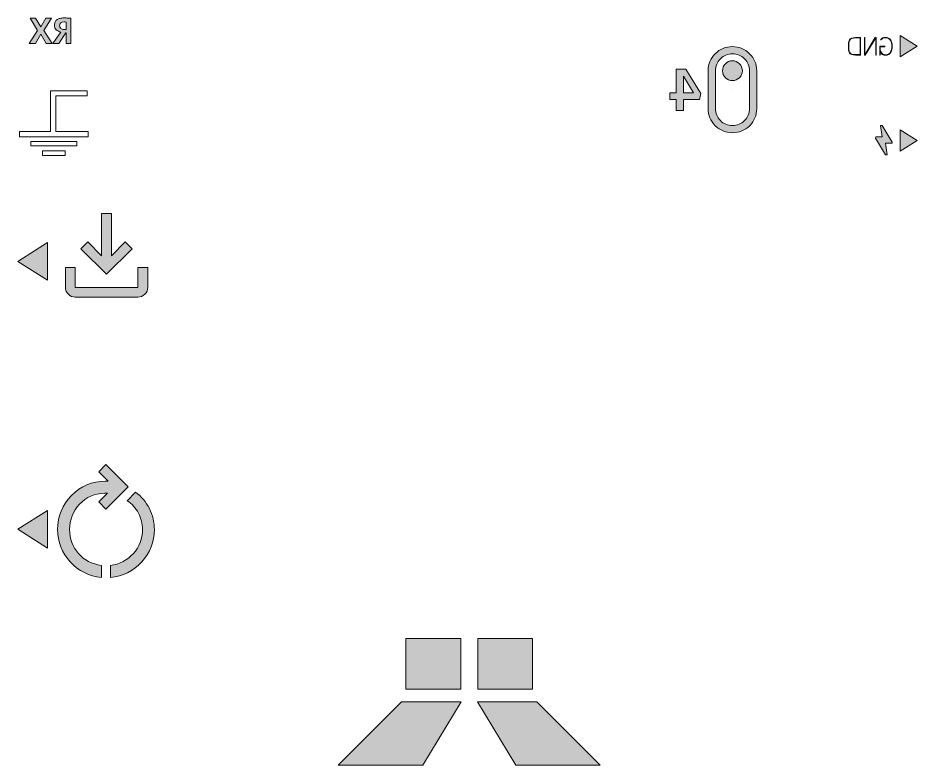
# Model space of a CAD drawing. Header units: centimetres. Extents: x 0.09 to 3.73, y -8.23 to -2.14.
# Drawn here: x 0.094 to 3.733, y -8.231 to -5.207 of the extents above; entities that cross this region are included whole.
import ezdxf

# ---------------------------------------------------------------- set-up
doc = ezdxf.new("R2010")
doc.units = ezdxf.units.CM
doc.header["$MEASUREMENT"] = 0
doc.layers.add('Camada 1', color=7, linetype='Continuous', lineweight=0)

# ---------------------------------------------------------------- blocks, each defined once
blk = doc.blocks.new('Block_0')
at = {"layer": 'Camada 1', "color": 250, "lineweight": 0, "true_color": 0x1d1d1b}
for points in [[(0.1, -5.6661), (0.1, -5.688), (0.378, -5.688), (0.378, -5.6661), (0.2478, -5.6661), (0.2478, -5.5226), (0.3741, -5.5226), (0.3741, -5.5014), (0.2263, -5.5014), (0.2263, -5.6661)], [(0.3317, -5.7249), (0.1464, -5.7249), (0.1464, -5.7069), (0.3317, -5.7069)], [(0.2854, -5.7641), (0.1927, -5.7641), (0.1927, -5.7451), (0.2854, -5.7451)]]:
    blk.add_lwpolyline(points, close=True, dxfattribs=at)
blk = doc.blocks.new('Block_4')
at = {"layer": 'Camada 1', "true_color": 0x1d1d1b, "transparency": 33554687}
h = blk.add_hatch(color=250, dxfattribs=at)
h.dxf.hatch_style = 2
edge = h.paths.add_edge_path()
edge.add_spline(control_points=[(0.1396, -5.3097), (0.1396, -5.3097), (0.1733, -5.2573), (0.1733, -5.2573), (0.1733, -5.2573), (0.1431, -5.2074), (0.1431, -5.2074), (0.1431, -5.2074), (0.1655, -5.2074), (0.1655, -5.2074), (0.1655, -5.2074), (0.1861, -5.2429), (0.1861, -5.2429), (0.1861, -5.2429), (0.2069, -5.2074), (0.2069, -5.2074), (0.2069, -5.2074), (0.2298, -5.2074), (0.2298, -5.2074), (0.2298, -5.2074), (0.1992, -5.2575), (0.1992, -5.2575), (0.1992, -5.2575), (0.2318, -5.3097), (0.2318, -5.3097), (0.2318, -5.3097), (0.2084, -5.3097), (0.2084, -5.3097), (0.2084, -5.3097), (0.1864, -5.2721), (0.1864, -5.2721), (0.1864, -5.2721), (0.1645, -5.3097), (0.1645, -5.3097), (0.1645, -5.3097), (0.1396, -5.3097), (0.1396, -5.3097)], knot_values=[0, 0, 0, 0, 1, 1, 1, 2, 2, 2, 3, 3, 3, 4, 4, 4, 5, 5, 5, 6, 6, 6, 7, 7, 7, 8, 8, 8, 9, 9, 9, 10, 10, 10, 11, 11, 11, 12, 12, 12, 12], degree=3, periodic=0)
h = blk.add_hatch(color=250, dxfattribs=at)
h.dxf.hatch_style = 2
edge = h.paths.add_edge_path()
edge.add_spline(control_points=[(0.2678, -5.2492), (0.2711, -5.252), (0.2758, -5.2534), (0.2818, -5.2534), (0.2833, -5.2534), (0.2847, -5.2533), (0.2859, -5.2533), (0.2872, -5.2532), (0.2882, -5.2532), (0.2889, -5.253), (0.2889, -5.253), (0.2889, -5.2235), (0.2889, -5.2235), (0.2879, -5.2233), (0.2867, -5.2232), (0.2853, -5.2231), (0.2839, -5.2231), (0.2826, -5.223), (0.2812, -5.223), (0.2688, -5.223), (0.2627, -5.228), (0.2627, -5.2378), (0.2627, -5.2426), (0.2644, -5.2464), (0.2678, -5.2492)], knot_values=[0, 0, 0, 0, 1, 1, 1, 2, 2, 2, 3, 3, 3, 4, 4, 4, 5, 5, 5, 6, 6, 6, 7, 7, 7, 8, 8, 8, 8], degree=3, periodic=0)
edge = h.paths.add_edge_path()
edge.add_spline(control_points=[(0.2352, -5.3097), (0.2352, -5.3097), (0.2598, -5.2753), (0.2598, -5.2753), (0.2611, -5.2736), (0.2625, -5.2718), (0.2639, -5.2699), (0.2653, -5.268), (0.2667, -5.266), (0.2681, -5.2641), (0.2643, -5.2635), (0.2608, -5.2624), (0.2575, -5.2608), (0.2543, -5.2592), (0.2515, -5.2571), (0.2493, -5.2546), (0.247, -5.2522), (0.2452, -5.2494), (0.2439, -5.2462), (0.2427, -5.243), (0.2421, -5.2395), (0.2421, -5.2356), (0.2421, -5.2304), (0.2429, -5.2259), (0.2447, -5.2223), (0.2465, -5.2187), (0.249, -5.2157), (0.2522, -5.2134), (0.2555, -5.2112), (0.2593, -5.2095), (0.2639, -5.2084), (0.2684, -5.2074), (0.2735, -5.2068), (0.2792, -5.2068), (0.2852, -5.2068), (0.2905, -5.2069), (0.2953, -5.207), (0.3001, -5.2071), (0.3045, -5.2073), (0.3086, -5.2074), (0.3086, -5.2074), (0.3086, -5.3097), (0.3086, -5.3097), (0.3086, -5.3097), (0.2889, -5.3097), (0.2889, -5.3097), (0.2889, -5.3097), (0.2889, -5.2674), (0.2889, -5.2674), (0.2889, -5.2674), (0.2881, -5.2674), (0.2881, -5.2674), (0.2881, -5.2674), (0.2596, -5.3097), (0.2596, -5.3097), (0.2596, -5.3097), (0.2352, -5.3097), (0.2352, -5.3097)], knot_values=[0, 0, 0, 0, 1, 1, 1, 2, 2, 2, 3, 3, 3, 4, 4, 4, 5, 5, 5, 6, 6, 6, 7, 7, 7, 8, 8, 8, 9, 9, 9, 10, 10, 10, 11, 11, 11, 12, 12, 12, 13, 13, 13, 14, 14, 14, 15, 15, 15, 16, 16, 16, 17, 17, 17, 18, 18, 18, 19, 19, 19, 19], degree=3, periodic=0)
at = {"layer": 'Camada 1'}
for points, knots in [([(0.1396, -5.3097), (0.1396, -5.3097), (0.1733, -5.2573), (0.1733, -5.2573), (0.1733, -5.2573), (0.1431, -5.2074), (0.1431, -5.2074), (0.1431, -5.2074), (0.1655, -5.2074), (0.1655, -5.2074), (0.1655, -5.2074), (0.1861, -5.2429), (0.1861, -5.2429), (0.1861, -5.2429), (0.2069, -5.2074), (0.2069, -5.2074), (0.2069, -5.2074), (0.2298, -5.2074), (0.2298, -5.2074), (0.2298, -5.2074), (0.1992, -5.2575), (0.1992, -5.2575), (0.1992, -5.2575), (0.2318, -5.3097), (0.2318, -5.3097), (0.2318, -5.3097), (0.2084, -5.3097), (0.2084, -5.3097), (0.2084, -5.3097), (0.1864, -5.2721), (0.1864, -5.2721), (0.1864, -5.2721), (0.1645, -5.3097), (0.1645, -5.3097), (0.1645, -5.3097), (0.1396, -5.3097), (0.1396, -5.3097)], [0, 0, 0, 0, 1, 1, 1, 2, 2, 2, 3, 3, 3, 4, 4, 4, 5, 5, 5, 6, 6, 6, 7, 7, 7, 8, 8, 8, 9, 9, 9, 10, 10, 10, 11, 11, 11, 12, 12, 12, 12]), ([(0.2352, -5.3097), (0.2352, -5.3097), (0.2598, -5.2753), (0.2598, -5.2753), (0.2611, -5.2736), (0.2625, -5.2718), (0.2639, -5.2699), (0.2653, -5.268), (0.2667, -5.266), (0.2681, -5.2641), (0.2643, -5.2635), (0.2608, -5.2624), (0.2575, -5.2608), (0.2543, -5.2592), (0.2515, -5.2571), (0.2493, -5.2546), (0.247, -5.2522), (0.2452, -5.2494), (0.2439, -5.2462), (0.2427, -5.243), (0.2421, -5.2395), (0.2421, -5.2356), (0.2421, -5.2304), (0.2429, -5.2259), (0.2447, -5.2223), (0.2465, -5.2187), (0.249, -5.2157), (0.2522, -5.2134), (0.2555, -5.2112), (0.2593, -5.2095), (0.2639, -5.2084), (0.2684, -5.2074), (0.2735, -5.2068), (0.2792, -5.2068), (0.2852, -5.2068), (0.2905, -5.2069), (0.2953, -5.207), (0.3001, -5.2071), (0.3045, -5.2073), (0.3086, -5.2074), (0.3086, -5.2074), (0.3086, -5.3097), (0.3086, -5.3097), (0.3086, -5.3097), (0.2889, -5.3097), (0.2889, -5.3097), (0.2889, -5.3097), (0.2889, -5.2674), (0.2889, -5.2674), (0.2889, -5.2674), (0.2881, -5.2674), (0.2881, -5.2674), (0.2881, -5.2674), (0.2596, -5.3097), (0.2596, -5.3097), (0.2596, -5.3097), (0.2352, -5.3097), (0.2352, -5.3097)], [0, 0, 0, 0, 1, 1, 1, 2, 2, 2, 3, 3, 3, 4, 4, 4, 5, 5, 5, 6, 6, 6, 7, 7, 7, 8, 8, 8, 9, 9, 9, 10, 10, 10, 11, 11, 11, 12, 12, 12, 13, 13, 13, 14, 14, 14, 15, 15, 15, 16, 16, 16, 17, 17, 17, 18, 18, 18, 19, 19, 19, 19]), ([(0.2678, -5.2492), (0.2711, -5.252), (0.2758, -5.2534), (0.2818, -5.2534), (0.2833, -5.2534), (0.2847, -5.2533), (0.2859, -5.2533), (0.2872, -5.2532), (0.2882, -5.2532), (0.2889, -5.253), (0.2889, -5.253), (0.2889, -5.2235), (0.2889, -5.2235), (0.2879, -5.2233), (0.2867, -5.2232), (0.2853, -5.2231), (0.2839, -5.2231), (0.2826, -5.223), (0.2812, -5.223), (0.2688, -5.223), (0.2627, -5.228), (0.2627, -5.2378), (0.2627, -5.2426), (0.2644, -5.2464), (0.2678, -5.2492)], [0, 0, 0, 0, 1, 1, 1, 2, 2, 2, 3, 3, 3, 4, 4, 4, 5, 5, 5, 6, 6, 6, 7, 7, 7, 8, 8, 8, 8])]:
    blk.add_open_spline(points, degree=3, knots=knots, dxfattribs=at)
blk = doc.blocks.new('Block_3')
at = {"layer": 'Camada 1'}
blk.add_blockref('Block_4', (0, 0), dxfattribs=at)
blk = doc.blocks.new('Block_9')
at = {"layer": 'Camada 1', "true_color": 0x1d1d1b, "transparency": 33554687}
for points in [[(1.8862, -7.923), (1.6641, -7.923), (1.6641, -7.7179), (1.8862, -7.7179)], [(1.9552, -7.923), (2.1773, -7.923), (2.1773, -7.7179), (1.9552, -7.7179)], [(1.8873, -7.9742), (1.647, -7.9742), (1.3907, -8.2306), (1.7324, -8.2306)], [(1.9541, -7.9742), (2.1944, -7.9742), (2.4507, -8.2306), (2.109, -8.2306)]]:
    blk.add_hatch(color=250, dxfattribs=at).paths.add_polyline_path(points)
at = {"layer": 'Camada 1'}
for points in [[(1.8862, -7.923), (1.6641, -7.923), (1.6641, -7.7179), (1.8862, -7.7179)], [(1.9552, -7.923), (2.1773, -7.923), (2.1773, -7.7179), (1.9552, -7.7179)], [(1.8873, -7.9742), (1.647, -7.9742), (1.3907, -8.2306), (1.7324, -8.2306)], [(1.9541, -7.9742), (2.1944, -7.9742), (2.4507, -8.2306), (2.109, -8.2306)]]:
    blk.add_lwpolyline(points, close=True, dxfattribs=at)
blk = doc.blocks.new('Block_8')
at = {"layer": 'Camada 1'}
blk.add_blockref('Block_9', (0, 0), dxfattribs=at)
blk = doc.blocks.new('Block_14')
at = {"layer": 'Camada 1', "true_color": 0x010101, "transparency": 33554687}
h = blk.add_hatch(color=18, dxfattribs=at)
h.dxf.hatch_style = 2
edge = h.paths.add_edge_path()
edge.add_spline(control_points=[(2.9861, -5.4971), (2.9861, -5.4971), (2.9861, -5.4971), (2.9861, -5.4971), (2.9861, -5.4971), (2.9861, -5.4971), (2.9861, -5.4971), (2.9861, -5.4971), (2.9861, -5.4971), (2.9861, -5.4971), (2.9861, -5.4971), (2.9861, -5.4971), (2.9861, -5.4971), (2.9861, -5.4971), (2.9861, -5.4971), (2.9861, -5.4971), (2.9861, -5.4971), (2.9861, -5.4971), (2.9861, -5.4971), (2.9861, -5.4971), (2.9861, -5.4971), (2.9861, -5.4971), (2.9861, -5.4971), (2.9861, -5.4971), (2.9861, -5.4971)], knot_values=[0, 0, 0, 0, 1, 1, 1, 2, 2, 2, 3, 3, 3, 4, 4, 4, 5, 5, 5, 6, 6, 6, 7, 7, 7, 8, 8, 8, 8], degree=3, periodic=0)
edge = h.paths.add_edge_path()
edge.add_spline(control_points=[(2.9578, -5.4485), (2.9655, -5.4563), (2.9749, -5.4602), (2.9861, -5.4602), (2.9973, -5.4602), (3.0067, -5.4563), (3.0145, -5.4485), (3.0222, -5.4408), (3.0261, -5.4314), (3.0261, -5.4202), (3.0261, -5.4093), (3.0222, -5.3999), (3.0145, -5.392), (3.0067, -5.3842), (2.9973, -5.3802), (2.9861, -5.3802), (2.9749, -5.3802), (2.9655, -5.3841), (2.9578, -5.3918), (2.95, -5.3996), (2.9462, -5.409), (2.9462, -5.4202), (2.9462, -5.4314), (2.95, -5.4408), (2.9578, -5.4485)], knot_values=[0, 0, 0, 0, 1, 1, 1, 2, 2, 2, 3, 3, 3, 4, 4, 4, 5, 5, 5, 6, 6, 6, 7, 7, 7, 8, 8, 8, 8], degree=3, periodic=0)
edge = h.paths.add_edge_path()
edge.add_spline(control_points=[(2.9172, -5.5736), (2.9172, -5.5923), (2.9239, -5.6084), (2.9372, -5.6219), (2.9505, -5.6353), (2.9668, -5.6421), (2.9861, -5.6421), (3.0051, -5.6421), (3.0214, -5.6353), (3.0348, -5.6219), (3.0483, -5.6084), (3.055, -5.5923), (3.055, -5.5736), (3.055, -5.5736), (3.055, -5.4206), (3.055, -5.4206), (3.055, -5.4015), (3.0483, -5.3854), (3.0348, -5.3721), (3.0214, -5.3587), (3.0051, -5.3521), (2.9861, -5.3521), (2.9671, -5.3521), (2.9508, -5.3587), (2.9374, -5.3721), (2.924, -5.3854), (2.9172, -5.4017), (2.9172, -5.421), (2.9172, -5.421), (2.9172, -5.5736), (2.9172, -5.5736)], knot_values=[0, 0, 0, 0, 1, 1, 1, 2, 2, 2, 3, 3, 3, 4, 4, 4, 5, 5, 5, 6, 6, 6, 7, 7, 7, 8, 8, 8, 9, 9, 9, 10, 10, 10, 10], degree=3, periodic=0)
edge = h.paths.add_edge_path()
edge.add_spline(control_points=[(2.8879, -5.4206), (2.8879, -5.3934), (2.8974, -5.3703), (2.9165, -5.3513), (2.9355, -5.3323), (2.9587, -5.3228), (2.9861, -5.3228), (3.0133, -5.3228), (3.0364, -5.3323), (3.0556, -5.3513), (3.0747, -5.3703), (3.0843, -5.3934), (3.0843, -5.4206), (3.0843, -5.4206), (3.0843, -5.5736), (3.0843, -5.5736), (3.0843, -5.6007), (3.0748, -5.6238), (3.0558, -5.6428), (3.0367, -5.6618), (3.0135, -5.6714), (2.9861, -5.6714), (2.959, -5.6714), (2.9358, -5.6618), (2.9167, -5.6428), (2.8975, -5.6238), (2.8879, -5.6007), (2.8879, -5.5736), (2.8879, -5.5736), (2.8879, -5.4206), (2.8879, -5.4206)], knot_values=[0, 0, 0, 0, 1, 1, 1, 2, 2, 2, 3, 3, 3, 4, 4, 4, 5, 5, 5, 6, 6, 6, 7, 7, 7, 8, 8, 8, 9, 9, 9, 10, 10, 10, 10], degree=3, periodic=0)
at = {"layer": 'Camada 1', "true_color": 0x1d1d1b, "transparency": 33554687}
h = blk.add_hatch(color=250, dxfattribs=at)
h.dxf.hatch_style = 2
edge = h.paths.add_edge_path()
edge.add_spline(control_points=[(2.7873, -5.5094), (2.7893, -5.5094), (2.792, -5.5094), (2.7955, -5.5094), (2.799, -5.5094), (2.8028, -5.5094), (2.8068, -5.5094), (2.8109, -5.5094), (2.8149, -5.5094), (2.8188, -5.5095), (2.8227, -5.5096), (2.826, -5.5097), (2.8285, -5.5099), (2.8285, -5.5099), (2.7876, -5.4429), (2.7876, -5.4429), (2.7876, -5.4429), (2.7873, -5.4429), (2.7873, -5.4429), (2.7873, -5.4429), (2.7873, -5.5094), (2.7873, -5.5094)], knot_values=[0, 0, 0, 0, 1, 1, 1, 2, 2, 2, 3, 3, 3, 4, 4, 4, 5, 5, 5, 6, 6, 6, 7, 7, 7, 7], degree=3, periodic=0)
edge = h.paths.add_edge_path()
edge.add_spline(control_points=[(2.7323, -5.5369), (2.7323, -5.5369), (2.7323, -5.5094), (2.7323, -5.5094), (2.7323, -5.5094), (2.7577, -5.5094), (2.7577, -5.5094), (2.7577, -5.5094), (2.7577, -5.4134), (2.7577, -5.4134), (2.7577, -5.4134), (2.7967, -5.4134), (2.7967, -5.4134), (2.7967, -5.4134), (2.8579, -5.512), (2.8579, -5.512), (2.8579, -5.512), (2.8529, -5.5369), (2.8529, -5.5369), (2.8529, -5.5369), (2.7881, -5.5369), (2.7881, -5.5369), (2.7881, -5.5369), (2.7881, -5.5807), (2.7881, -5.5807), (2.7881, -5.5807), (2.7577, -5.5807), (2.7577, -5.5807), (2.7577, -5.5807), (2.7577, -5.5369), (2.7577, -5.5369), (2.7577, -5.5369), (2.7323, -5.5369), (2.7323, -5.5369)], knot_values=[0, 0, 0, 0, 1, 1, 1, 2, 2, 2, 3, 3, 3, 4, 4, 4, 5, 5, 5, 6, 6, 6, 7, 7, 7, 8, 8, 8, 9, 9, 9, 10, 10, 10, 11, 11, 11, 11], degree=3, periodic=0)
at = {"layer": 'Camada 1'}
for points, knots in [([(2.8879, -5.4206), (2.8879, -5.3934), (2.8974, -5.3703), (2.9165, -5.3513), (2.9355, -5.3323), (2.9587, -5.3228), (2.9861, -5.3228), (3.0133, -5.3228), (3.0364, -5.3323), (3.0556, -5.3513), (3.0747, -5.3703), (3.0843, -5.3934), (3.0843, -5.4206), (3.0843, -5.4206), (3.0843, -5.5736), (3.0843, -5.5736), (3.0843, -5.6007), (3.0748, -5.6238), (3.0558, -5.6428), (3.0367, -5.6618), (3.0135, -5.6714), (2.9861, -5.6714), (2.959, -5.6714), (2.9358, -5.6618), (2.9167, -5.6428), (2.8975, -5.6238), (2.8879, -5.6007), (2.8879, -5.5736), (2.8879, -5.5736), (2.8879, -5.4206), (2.8879, -5.4206)], [0, 0, 0, 0, 1, 1, 1, 2, 2, 2, 3, 3, 3, 4, 4, 4, 5, 5, 5, 6, 6, 6, 7, 7, 7, 8, 8, 8, 9, 9, 9, 10, 10, 10, 10]), ([(2.9172, -5.5736), (2.9172, -5.5923), (2.9239, -5.6084), (2.9372, -5.6219), (2.9505, -5.6353), (2.9668, -5.6421), (2.9861, -5.6421), (3.0051, -5.6421), (3.0214, -5.6353), (3.0348, -5.6219), (3.0483, -5.6084), (3.055, -5.5923), (3.055, -5.5736), (3.055, -5.5736), (3.055, -5.4206), (3.055, -5.4206), (3.055, -5.4015), (3.0483, -5.3854), (3.0348, -5.3721), (3.0214, -5.3587), (3.0051, -5.3521), (2.9861, -5.3521), (2.9671, -5.3521), (2.9508, -5.3587), (2.9374, -5.3721), (2.924, -5.3854), (2.9172, -5.4017), (2.9172, -5.421), (2.9172, -5.421), (2.9172, -5.5736), (2.9172, -5.5736)], [0, 0, 0, 0, 1, 1, 1, 2, 2, 2, 3, 3, 3, 4, 4, 4, 5, 5, 5, 6, 6, 6, 7, 7, 7, 8, 8, 8, 9, 9, 9, 10, 10, 10, 10]), ([(2.9578, -5.4485), (2.9655, -5.4563), (2.9749, -5.4602), (2.9861, -5.4602), (2.9973, -5.4602), (3.0067, -5.4563), (3.0145, -5.4485), (3.0222, -5.4408), (3.0261, -5.4314), (3.0261, -5.4202), (3.0261, -5.4093), (3.0222, -5.3999), (3.0145, -5.392), (3.0067, -5.3842), (2.9973, -5.3802), (2.9861, -5.3802), (2.9749, -5.3802), (2.9655, -5.3841), (2.9578, -5.3918), (2.95, -5.3996), (2.9462, -5.409), (2.9462, -5.4202), (2.9462, -5.4314), (2.95, -5.4408), (2.9578, -5.4485)], [0, 0, 0, 0, 1, 1, 1, 2, 2, 2, 3, 3, 3, 4, 4, 4, 5, 5, 5, 6, 6, 6, 7, 7, 7, 8, 8, 8, 8]), ([(2.7323, -5.5369), (2.7323, -5.5369), (2.7323, -5.5094), (2.7323, -5.5094), (2.7323, -5.5094), (2.7577, -5.5094), (2.7577, -5.5094), (2.7577, -5.5094), (2.7577, -5.4134), (2.7577, -5.4134), (2.7577, -5.4134), (2.7967, -5.4134), (2.7967, -5.4134), (2.7967, -5.4134), (2.8579, -5.512), (2.8579, -5.512), (2.8579, -5.512), (2.8529, -5.5369), (2.8529, -5.5369), (2.8529, -5.5369), (2.7881, -5.5369), (2.7881, -5.5369), (2.7881, -5.5369), (2.7881, -5.5807), (2.7881, -5.5807), (2.7881, -5.5807), (2.7577, -5.5807), (2.7577, -5.5807), (2.7577, -5.5807), (2.7577, -5.5369), (2.7577, -5.5369), (2.7577, -5.5369), (2.7323, -5.5369), (2.7323, -5.5369)], [0, 0, 0, 0, 1, 1, 1, 2, 2, 2, 3, 3, 3, 4, 4, 4, 5, 5, 5, 6, 6, 6, 7, 7, 7, 8, 8, 8, 9, 9, 9, 10, 10, 10, 11, 11, 11, 11]), ([(2.7873, -5.5094), (2.7893, -5.5094), (2.792, -5.5094), (2.7955, -5.5094), (2.799, -5.5094), (2.8028, -5.5094), (2.8068, -5.5094), (2.8109, -5.5094), (2.8149, -5.5094), (2.8188, -5.5095), (2.8227, -5.5096), (2.826, -5.5097), (2.8285, -5.5099), (2.8285, -5.5099), (2.7876, -5.4429), (2.7876, -5.4429), (2.7876, -5.4429), (2.7873, -5.4429), (2.7873, -5.4429), (2.7873, -5.4429), (2.7873, -5.5094), (2.7873, -5.5094)], [0, 0, 0, 0, 1, 1, 1, 2, 2, 2, 3, 3, 3, 4, 4, 4, 5, 5, 5, 6, 6, 6, 7, 7, 7, 7]), ([(2.9861, -5.4971), (2.9861, -5.4971), (2.9861, -5.4971), (2.9861, -5.4971), (2.9861, -5.4971), (2.9861, -5.4971), (2.9861, -5.4971), (2.9861, -5.4971), (2.9861, -5.4971), (2.9861, -5.4971), (2.9861, -5.4971), (2.9861, -5.4971), (2.9861, -5.4971), (2.9861, -5.4971), (2.9861, -5.4971), (2.9861, -5.4971), (2.9861, -5.4971), (2.9861, -5.4971), (2.9861, -5.4971), (2.9861, -5.4971), (2.9861, -5.4971), (2.9861, -5.4971), (2.9861, -5.4971), (2.9861, -5.4971), (2.9861, -5.4971)], [0, 0, 0, 0, 1, 1, 1, 2, 2, 2, 3, 3, 3, 4, 4, 4, 5, 5, 5, 6, 6, 6, 7, 7, 7, 8, 8, 8, 8])]:
    blk.add_open_spline(points, degree=3, knots=knots, dxfattribs=at)
blk = doc.blocks.new('Block_15')
at = {"layer": 'Camada 1', "true_color": 0x1d1d1b, "transparency": 33554687}
h = blk.add_hatch(color=250, dxfattribs=at)
h.dxf.hatch_style = 2
edge = h.paths.add_edge_path()
edge.add_spline(control_points=[(3.4575, -5.3214), (3.4575, -5.3282), (3.4569, -5.3398), (3.4608, -5.3464), (3.4645, -5.3524), (3.4715, -5.355), (3.4848, -5.355), (3.4848, -5.355), (3.5032, -5.355), (3.5032, -5.355), (3.5032, -5.355), (3.5032, -5.2877), (3.5032, -5.2877), (3.5032, -5.2877), (3.4848, -5.2877), (3.4848, -5.2877), (3.4715, -5.2877), (3.4645, -5.2903), (3.4608, -5.2963), (3.4569, -5.303), (3.4575, -5.3146), (3.4575, -5.3214)], knot_values=[0, 0, 0, 0, 1, 1, 1, 2, 2, 2, 3, 3, 3, 4, 4, 4, 5, 5, 5, 6, 6, 6, 7, 7, 7, 7], degree=3, periodic=0)
edge = h.paths.add_edge_path()
edge.add_spline(control_points=[(3.4559, -5.3214), (3.4559, -5.2988), (3.4562, -5.2861), (3.4845, -5.2861), (3.4845, -5.2861), (3.5048, -5.2861), (3.5048, -5.2861), (3.5048, -5.2861), (3.5048, -5.3567), (3.5048, -5.3567), (3.5048, -5.3567), (3.4845, -5.3567), (3.4845, -5.3567), (3.4562, -5.3567), (3.4559, -5.344), (3.4559, -5.3214)], knot_values=[0, 0, 0, 0, 1, 1, 1, 2, 2, 2, 3, 3, 3, 4, 4, 4, 5, 5, 5, 5], degree=3, periodic=0)
h = blk.add_hatch(color=250, dxfattribs=at)
h.dxf.hatch_style = 2
edge = h.paths.add_edge_path()
edge.add_spline(control_points=[(3.5203, -5.2861), (3.5203, -5.2861), (3.5219, -5.2861), (3.5219, -5.2861), (3.5219, -5.2861), (3.5219, -5.3556), (3.5219, -5.3556), (3.5219, -5.3556), (3.5643, -5.2861), (3.5643, -5.2861), (3.5643, -5.2861), (3.5674, -5.2861), (3.5674, -5.2861), (3.5674, -5.2861), (3.5674, -5.3567), (3.5674, -5.3567), (3.5674, -5.3567), (3.5657, -5.3567), (3.5657, -5.3567), (3.5657, -5.3567), (3.5657, -5.2872), (3.5657, -5.2872), (3.5657, -5.2872), (3.5232, -5.3567), (3.5232, -5.3567), (3.5232, -5.3567), (3.5203, -5.3567), (3.5203, -5.3567), (3.5203, -5.3567), (3.5203, -5.2861), (3.5203, -5.2861)], knot_values=[0, 0, 0, 0, 1, 1, 1, 2, 2, 2, 3, 3, 3, 4, 4, 4, 5, 5, 5, 6, 6, 6, 7, 7, 7, 8, 8, 8, 9, 9, 9, 10, 10, 10, 10], degree=3, periodic=0)
h = blk.add_hatch(color=250, dxfattribs=at)
h.dxf.hatch_style = 2
edge = h.paths.add_edge_path()
edge.add_spline(control_points=[(3.6033, -5.3215), (3.6033, -5.3215), (3.6033, -5.3233), (3.6033, -5.3233), (3.6033, -5.3233), (3.5837, -5.3233), (3.5837, -5.3233), (3.5837, -5.3394), (3.5874, -5.3559), (3.6055, -5.3559), (3.6259, -5.3559), (3.6312, -5.3371), (3.6312, -5.3214), (3.6312, -5.3052), (3.6258, -5.2869), (3.605, -5.2869), (3.5963, -5.2869), (3.5913, -5.2901), (3.5862, -5.2959), (3.5862, -5.2959), (3.5849, -5.295), (3.5849, -5.295), (3.5905, -5.2885), (3.596, -5.2852), (3.605, -5.2852), (3.6253, -5.2852), (3.6328, -5.3031), (3.6328, -5.3214), (3.6328, -5.3396), (3.626, -5.3576), (3.6055, -5.3576), (3.5949, -5.3576), (3.5878, -5.3536), (3.5838, -5.3414), (3.5838, -5.3414), (3.5838, -5.3567), (3.5838, -5.3567), (3.5838, -5.3567), (3.5819, -5.3567), (3.5819, -5.3567), (3.5819, -5.3567), (3.5819, -5.3215), (3.5819, -5.3215), (3.5819, -5.3215), (3.6033, -5.3215), (3.6033, -5.3215)], knot_values=[0, 0, 0, 0, 1, 1, 1, 2, 2, 2, 3, 3, 3, 4, 4, 4, 5, 5, 5, 6, 6, 6, 7, 7, 7, 8, 8, 8, 9, 9, 9, 10, 10, 10, 11, 11, 11, 12, 12, 12, 13, 13, 13, 14, 14, 14, 15, 15, 15, 15], degree=3, periodic=0)
at = {"layer": 'Camada 1'}
for points, knots in [([(3.4559, -5.3214), (3.4559, -5.2988), (3.4562, -5.2861), (3.4845, -5.2861), (3.4845, -5.2861), (3.5048, -5.2861), (3.5048, -5.2861), (3.5048, -5.2861), (3.5048, -5.3567), (3.5048, -5.3567), (3.5048, -5.3567), (3.4845, -5.3567), (3.4845, -5.3567), (3.4562, -5.3567), (3.4559, -5.344), (3.4559, -5.3214)], [0, 0, 0, 0, 1, 1, 1, 2, 2, 2, 3, 3, 3, 4, 4, 4, 5, 5, 5, 5]), ([(3.4575, -5.3214), (3.4575, -5.3282), (3.4569, -5.3398), (3.4608, -5.3464), (3.4645, -5.3524), (3.4715, -5.355), (3.4848, -5.355), (3.4848, -5.355), (3.5032, -5.355), (3.5032, -5.355), (3.5032, -5.355), (3.5032, -5.2877), (3.5032, -5.2877), (3.5032, -5.2877), (3.4848, -5.2877), (3.4848, -5.2877), (3.4715, -5.2877), (3.4645, -5.2903), (3.4608, -5.2963), (3.4569, -5.303), (3.4575, -5.3146), (3.4575, -5.3214)], [0, 0, 0, 0, 1, 1, 1, 2, 2, 2, 3, 3, 3, 4, 4, 4, 5, 5, 5, 6, 6, 6, 7, 7, 7, 7]), ([(3.5203, -5.2861), (3.5203, -5.2861), (3.5219, -5.2861), (3.5219, -5.2861), (3.5219, -5.2861), (3.5219, -5.3556), (3.5219, -5.3556), (3.5219, -5.3556), (3.5643, -5.2861), (3.5643, -5.2861), (3.5643, -5.2861), (3.5674, -5.2861), (3.5674, -5.2861), (3.5674, -5.2861), (3.5674, -5.3567), (3.5674, -5.3567), (3.5674, -5.3567), (3.5657, -5.3567), (3.5657, -5.3567), (3.5657, -5.3567), (3.5657, -5.2872), (3.5657, -5.2872), (3.5657, -5.2872), (3.5232, -5.3567), (3.5232, -5.3567), (3.5232, -5.3567), (3.5203, -5.3567), (3.5203, -5.3567), (3.5203, -5.3567), (3.5203, -5.2861), (3.5203, -5.2861)], [0, 0, 0, 0, 1, 1, 1, 2, 2, 2, 3, 3, 3, 4, 4, 4, 5, 5, 5, 6, 6, 6, 7, 7, 7, 8, 8, 8, 9, 9, 9, 10, 10, 10, 10]), ([(3.6033, -5.3215), (3.6033, -5.3215), (3.6033, -5.3233), (3.6033, -5.3233), (3.6033, -5.3233), (3.5837, -5.3233), (3.5837, -5.3233), (3.5837, -5.3394), (3.5874, -5.3559), (3.6055, -5.3559), (3.6259, -5.3559), (3.6312, -5.3371), (3.6312, -5.3214), (3.6312, -5.3052), (3.6258, -5.2869), (3.605, -5.2869), (3.5963, -5.2869), (3.5913, -5.2901), (3.5862, -5.2959), (3.5862, -5.2959), (3.5849, -5.295), (3.5849, -5.295), (3.5905, -5.2885), (3.596, -5.2852), (3.605, -5.2852), (3.6253, -5.2852), (3.6328, -5.3031), (3.6328, -5.3214), (3.6328, -5.3396), (3.626, -5.3576), (3.6055, -5.3576), (3.5949, -5.3576), (3.5878, -5.3536), (3.5838, -5.3414), (3.5838, -5.3414), (3.5838, -5.3567), (3.5838, -5.3567), (3.5838, -5.3567), (3.5819, -5.3567), (3.5819, -5.3567), (3.5819, -5.3567), (3.5819, -5.3215), (3.5819, -5.3215), (3.5819, -5.3215), (3.6033, -5.3215), (3.6033, -5.3215)], [0, 0, 0, 0, 1, 1, 1, 2, 2, 2, 3, 3, 3, 4, 4, 4, 5, 5, 5, 6, 6, 6, 7, 7, 7, 8, 8, 8, 9, 9, 9, 10, 10, 10, 11, 11, 11, 12, 12, 12, 13, 13, 13, 14, 14, 14, 15, 15, 15, 15])]:
    blk.add_open_spline(points, degree=3, knots=knots, dxfattribs=at)

msp = doc.modelspace()

# ---------------------------------------------------------------- hatches: boundary and pattern name
at = {"layer": 'Camada 1', "true_color": 0x010101, "transparency": 33554687}
h = msp.add_hatch(color=18, dxfattribs=at)
h.dxf.hatch_style = 2
edge = h.paths.add_edge_path()
edge.add_spline(control_points=[(3.7331, -5.3214), (3.7331, -5.3214), (3.6654, -5.2784), (3.6654, -5.2784), (3.6654, -5.2784), (3.6654, -5.3644), (3.6654, -5.3644), (3.6654, -5.3644), (3.7331, -5.3214), (3.7331, -5.3214)], knot_values=[0, 0, 0, 0, 1, 1, 1, 2, 2, 2, 3, 3, 3, 3], degree=3, periodic=0)
h = msp.add_hatch(color=18, dxfattribs=at)
h.dxf.hatch_style = 2
edge = h.paths.add_edge_path()
edge.add_spline(control_points=[(3.6125, -5.7606), (3.6125, -5.7606), (3.6059, -5.7141), (3.6059, -5.7141), (3.6059, -5.7141), (3.6298, -5.7141), (3.6298, -5.7141), (3.6311, -5.7141), (3.632, -5.7135), (3.6327, -5.7124), (3.6333, -5.7113), (3.6332, -5.7103), (3.6323, -5.7094), (3.6323, -5.7094), (3.592, -5.6416), (3.592, -5.6416), (3.592, -5.6416), (3.5854, -5.6416), (3.5854, -5.6416), (3.5854, -5.6416), (3.592, -5.6881), (3.592, -5.6881), (3.592, -5.6881), (3.5682, -5.6881), (3.5682, -5.6881), (3.5673, -5.6881), (3.5665, -5.6886), (3.5657, -5.6897), (3.565, -5.6908), (3.5649, -5.6919), (3.5656, -5.6928), (3.5656, -5.6928), (3.6059, -5.7606), (3.6059, -5.7606), (3.6059, -5.7606), (3.6125, -5.7606), (3.6125, -5.7606)], knot_values=[0, 0, 0, 0, 1, 1, 1, 2, 2, 2, 3, 3, 3, 4, 4, 4, 5, 5, 5, 6, 6, 6, 7, 7, 7, 8, 8, 8, 9, 9, 9, 10, 10, 10, 11, 11, 11, 12, 12, 12, 12], degree=3, periodic=0)
h = msp.add_hatch(color=18, dxfattribs=at)
h.dxf.hatch_style = 2
edge = h.paths.add_edge_path()
edge.add_spline(control_points=[(3.7331, -5.7031), (3.7331, -5.7031), (3.6654, -5.6601), (3.6654, -5.6601), (3.6654, -5.6601), (3.6654, -5.7461), (3.6654, -5.7461), (3.6654, -5.7461), (3.7331, -5.7031), (3.7331, -5.7031)], knot_values=[0, 0, 0, 0, 1, 1, 1, 2, 2, 2, 3, 3, 3, 3], degree=3, periodic=0)
h = msp.add_hatch(color=18, dxfattribs=at)
h.dxf.hatch_style = 2
edge = h.paths.add_edge_path()
edge.add_spline(control_points=[(0.3256, -6.3364), (0.3155, -6.3364), (0.3064, -6.3326), (0.2984, -6.3248), (0.2904, -6.3171), (0.2863, -6.3078), (0.2863, -6.2967), (0.2863, -6.2967), (0.2863, -6.2174), (0.2863, -6.2174), (0.2863, -6.2174), (0.3256, -6.2174), (0.3256, -6.2174), (0.3256, -6.2174), (0.3256, -6.2972), (0.3256, -6.2972), (0.3256, -6.2972), (0.3256, -6.2972), (0.3256, -6.2972), (0.3256, -6.2972), (0.3256, -6.2972), (0.3256, -6.2972), (0.3256, -6.2972), (0.5797, -6.2972), (0.5797, -6.2972), (0.5797, -6.2972), (0.5797, -6.2972), (0.5797, -6.2972), (0.5797, -6.2972), (0.5797, -6.2972), (0.5797, -6.2972), (0.5797, -6.2972), (0.5797, -6.2174), (0.5797, -6.2174), (0.5797, -6.2174), (0.6194, -6.2174), (0.6194, -6.2174), (0.6194, -6.2174), (0.6194, -6.2972), (0.6194, -6.2972), (0.6194, -6.3079), (0.6154, -6.3171), (0.6074, -6.3248), (0.5993, -6.3326), (0.5901, -6.3364), (0.5797, -6.3364), (0.5797, -6.3364), (0.3256, -6.3364), (0.3256, -6.3364)], knot_values=[0, 0, 0, 0, 1, 1, 1, 2, 2, 2, 3, 3, 3, 4, 4, 4, 5, 5, 5, 6, 6, 6, 7, 7, 7, 8, 8, 8, 9, 9, 9, 10, 10, 10, 11, 11, 11, 12, 12, 12, 13, 13, 13, 14, 14, 14, 15, 15, 15, 16, 16, 16, 16], degree=3, periodic=0)
edge = h.paths.add_edge_path()
edge.add_spline(control_points=[(0.3487, -6.1408), (0.3487, -6.1408), (0.3775, -6.113), (0.3775, -6.113), (0.3775, -6.113), (0.4328, -6.1692), (0.4328, -6.1692), (0.4328, -6.1692), (0.4328, -5.9977), (0.4328, -5.9977), (0.4328, -5.9977), (0.4725, -5.9977), (0.4725, -5.9977), (0.4725, -5.9977), (0.4725, -6.1692), (0.4725, -6.1692), (0.4725, -6.1692), (0.5278, -6.113), (0.5278, -6.113), (0.5278, -6.113), (0.5561, -6.1408), (0.5561, -6.1408), (0.5561, -6.1408), (0.4526, -6.2443), (0.4526, -6.2443), (0.4526, -6.2443), (0.3487, -6.1408), (0.3487, -6.1408)], knot_values=[0, 0, 0, 0, 1, 1, 1, 2, 2, 2, 3, 3, 3, 4, 4, 4, 5, 5, 5, 6, 6, 6, 7, 7, 7, 8, 8, 8, 9, 9, 9, 9], degree=3, periodic=0)
h = msp.add_hatch(color=18, dxfattribs=at)
h.dxf.hatch_style = 2
edge = h.paths.add_edge_path()
edge.add_spline(control_points=[(0.2137, -6.2681), (0.2137, -6.2681), (0.2137, -6.1161), (0.2137, -6.1161), (0.2137, -6.1161), (0.0941, -6.1921), (0.0941, -6.1921), (0.0941, -6.1921), (0.2137, -6.2681), (0.2137, -6.2681)], knot_values=[0, 0, 0, 0, 1, 1, 1, 2, 2, 2, 3, 3, 3, 3], degree=3, periodic=0)
h = msp.add_hatch(color=18, dxfattribs=at)
h.dxf.hatch_style = 2
edge = h.paths.add_edge_path()
edge.add_spline(control_points=[(0.3059, -7.4085), (0.2717, -7.3715), (0.2546, -7.3278), (0.2546, -7.2775), (0.2546, -7.2238), (0.2733, -7.1778), (0.3107, -7.1394), (0.3482, -7.101), (0.3937, -7.0818), (0.4475, -7.0818), (0.4475, -7.0818), (0.4595, -7.0818), (0.4595, -7.0818), (0.4595, -7.0818), (0.4216, -7.0438), (0.4216, -7.0438), (0.4216, -7.0438), (0.4503, -7.0145), (0.4503, -7.0145), (0.4503, -7.0145), (0.5396, -7.1048), (0.5396, -7.1048), (0.5396, -7.1048), (0.4503, -7.1946), (0.4503, -7.1946), (0.4503, -7.1946), (0.4216, -7.1653), (0.4216, -7.1653), (0.4216, -7.1653), (0.4561, -7.1302), (0.4561, -7.1302), (0.4561, -7.1302), (0.444, -7.1302), (0.444, -7.1302), (0.4041, -7.1313), (0.3706, -7.1462), (0.3436, -7.1748), (0.3165, -7.2034), (0.303, -7.2376), (0.303, -7.2775), (0.303, -7.3151), (0.315, -7.3475), (0.339, -7.3745), (0.3629, -7.4016), (0.3939, -7.4176), (0.4319, -7.4226), (0.4319, -7.4226), (0.4319, -7.4709), (0.4319, -7.4709), (0.382, -7.4663), (0.34, -7.4455), (0.3059, -7.4085)], knot_values=[0, 0, 0, 0, 1, 1, 1, 2, 2, 2, 3, 3, 3, 4, 4, 4, 5, 5, 5, 6, 6, 6, 7, 7, 7, 8, 8, 8, 9, 9, 9, 10, 10, 10, 11, 11, 11, 12, 12, 12, 13, 13, 13, 14, 14, 14, 15, 15, 15, 16, 16, 16, 17, 17, 17, 17], degree=3, periodic=0)
edge = h.paths.add_edge_path()
edge.add_spline(control_points=[(0.4682, -7.4226), (0.5054, -7.418), (0.5364, -7.4021), (0.5611, -7.3748), (0.5859, -7.3476), (0.5983, -7.3151), (0.5983, -7.2775), (0.5983, -7.2541), (0.5927, -7.232), (0.5816, -7.211), (0.5704, -7.1901), (0.5551, -7.1733), (0.5355, -7.1607), (0.5355, -7.1607), (0.5695, -7.1261), (0.5695, -7.1261), (0.5937, -7.1438), (0.6125, -7.166), (0.6259, -7.1926), (0.6393, -7.2193), (0.646, -7.2476), (0.646, -7.2775), (0.646, -7.3278), (0.629, -7.3716), (0.5948, -7.4088), (0.5607, -7.446), (0.5185, -7.4667), (0.4682, -7.4709), (0.4682, -7.4709), (0.4682, -7.4226), (0.4682, -7.4226)], knot_values=[0, 0, 0, 0, 1, 1, 1, 2, 2, 2, 3, 3, 3, 4, 4, 4, 5, 5, 5, 6, 6, 6, 7, 7, 7, 8, 8, 8, 9, 9, 9, 10, 10, 10, 10], degree=3, periodic=0)
h = msp.add_hatch(color=18, dxfattribs=at)
h.dxf.hatch_style = 2
edge = h.paths.add_edge_path()
edge.add_spline(control_points=[(0.2137, -7.3526), (0.2137, -7.3526), (0.2137, -7.2005), (0.2137, -7.2005), (0.2137, -7.2005), (0.0941, -7.2765), (0.0941, -7.2765), (0.0941, -7.2765), (0.2137, -7.3526), (0.2137, -7.3526)], knot_values=[0, 0, 0, 0, 1, 1, 1, 2, 2, 2, 3, 3, 3, 3], degree=3, periodic=0)

# ---------------------------------------------------------------- linework, layer by layer
at = {"layer": 'Camada 1'}
for points, knots in [([(3.7331, -5.3214), (3.7331, -5.3214), (3.6654, -5.2784), (3.6654, -5.2784), (3.6654, -5.2784), (3.6654, -5.3644), (3.6654, -5.3644), (3.6654, -5.3644), (3.7331, -5.3214), (3.7331, -5.3214)], [0, 0, 0, 0, 1, 1, 1, 2, 2, 2, 3, 3, 3, 3]), ([(3.6125, -5.7606), (3.6125, -5.7606), (3.6059, -5.7141), (3.6059, -5.7141), (3.6059, -5.7141), (3.6298, -5.7141), (3.6298, -5.7141), (3.6311, -5.7141), (3.632, -5.7135), (3.6327, -5.7124), (3.6333, -5.7113), (3.6332, -5.7103), (3.6323, -5.7094), (3.6323, -5.7094), (3.592, -5.6416), (3.592, -5.6416), (3.592, -5.6416), (3.5854, -5.6416), (3.5854, -5.6416), (3.5854, -5.6416), (3.592, -5.6881), (3.592, -5.6881), (3.592, -5.6881), (3.5682, -5.6881), (3.5682, -5.6881), (3.5673, -5.6881), (3.5665, -5.6886), (3.5657, -5.6897), (3.565, -5.6908), (3.5649, -5.6919), (3.5656, -5.6928), (3.5656, -5.6928), (3.6059, -5.7606), (3.6059, -5.7606), (3.6059, -5.7606), (3.6125, -5.7606), (3.6125, -5.7606)], [0, 0, 0, 0, 1, 1, 1, 2, 2, 2, 3, 3, 3, 4, 4, 4, 5, 5, 5, 6, 6, 6, 7, 7, 7, 8, 8, 8, 9, 9, 9, 10, 10, 10, 11, 11, 11, 12, 12, 12, 12]), ([(3.7331, -5.7031), (3.7331, -5.7031), (3.6654, -5.6601), (3.6654, -5.6601), (3.6654, -5.6601), (3.6654, -5.7461), (3.6654, -5.7461), (3.6654, -5.7461), (3.7331, -5.7031), (3.7331, -5.7031)], [0, 0, 0, 0, 1, 1, 1, 2, 2, 2, 3, 3, 3, 3]), ([(0.3487, -6.1408), (0.3487, -6.1408), (0.3775, -6.113), (0.3775, -6.113), (0.3775, -6.113), (0.4328, -6.1692), (0.4328, -6.1692), (0.4328, -6.1692), (0.4328, -5.9977), (0.4328, -5.9977), (0.4328, -5.9977), (0.4725, -5.9977), (0.4725, -5.9977), (0.4725, -5.9977), (0.4725, -6.1692), (0.4725, -6.1692), (0.4725, -6.1692), (0.5278, -6.113), (0.5278, -6.113), (0.5278, -6.113), (0.5561, -6.1408), (0.5561, -6.1408), (0.5561, -6.1408), (0.4526, -6.2443), (0.4526, -6.2443), (0.4526, -6.2443), (0.3487, -6.1408), (0.3487, -6.1408)], [0, 0, 0, 0, 1, 1, 1, 2, 2, 2, 3, 3, 3, 4, 4, 4, 5, 5, 5, 6, 6, 6, 7, 7, 7, 8, 8, 8, 9, 9, 9, 9]), ([(0.2137, -6.2681), (0.2137, -6.2681), (0.2137, -6.1161), (0.2137, -6.1161), (0.2137, -6.1161), (0.0941, -6.1921), (0.0941, -6.1921), (0.0941, -6.1921), (0.2137, -6.2681), (0.2137, -6.2681)], [0, 0, 0, 0, 1, 1, 1, 2, 2, 2, 3, 3, 3, 3]), ([(0.3256, -6.3364), (0.3155, -6.3364), (0.3064, -6.3326), (0.2984, -6.3248), (0.2904, -6.3171), (0.2863, -6.3078), (0.2863, -6.2967), (0.2863, -6.2967), (0.2863, -6.2174), (0.2863, -6.2174), (0.2863, -6.2174), (0.3256, -6.2174), (0.3256, -6.2174), (0.3256, -6.2174), (0.3256, -6.2972), (0.3256, -6.2972), (0.3256, -6.2972), (0.3256, -6.2972), (0.3256, -6.2972), (0.3256, -6.2972), (0.3256, -6.2972), (0.3256, -6.2972), (0.3256, -6.2972), (0.5797, -6.2972), (0.5797, -6.2972), (0.5797, -6.2972), (0.5797, -6.2972), (0.5797, -6.2972), (0.5797, -6.2972), (0.5797, -6.2972), (0.5797, -6.2972), (0.5797, -6.2972), (0.5797, -6.2174), (0.5797, -6.2174), (0.5797, -6.2174), (0.6194, -6.2174), (0.6194, -6.2174), (0.6194, -6.2174), (0.6194, -6.2972), (0.6194, -6.2972), (0.6194, -6.3079), (0.6154, -6.3171), (0.6074, -6.3248), (0.5993, -6.3326), (0.5901, -6.3364), (0.5797, -6.3364), (0.5797, -6.3364), (0.3256, -6.3364), (0.3256, -6.3364)], [0, 0, 0, 0, 1, 1, 1, 2, 2, 2, 3, 3, 3, 4, 4, 4, 5, 5, 5, 6, 6, 6, 7, 7, 7, 8, 8, 8, 9, 9, 9, 10, 10, 10, 11, 11, 11, 12, 12, 12, 13, 13, 13, 14, 14, 14, 15, 15, 15, 16, 16, 16, 16]), ([(0.3059, -7.4085), (0.2717, -7.3715), (0.2546, -7.3278), (0.2546, -7.2775), (0.2546, -7.2238), (0.2733, -7.1778), (0.3107, -7.1394), (0.3482, -7.101), (0.3937, -7.0818), (0.4475, -7.0818), (0.4475, -7.0818), (0.4595, -7.0818), (0.4595, -7.0818), (0.4595, -7.0818), (0.4216, -7.0438), (0.4216, -7.0438), (0.4216, -7.0438), (0.4503, -7.0145), (0.4503, -7.0145), (0.4503, -7.0145), (0.5396, -7.1048), (0.5396, -7.1048), (0.5396, -7.1048), (0.4503, -7.1946), (0.4503, -7.1946), (0.4503, -7.1946), (0.4216, -7.1653), (0.4216, -7.1653), (0.4216, -7.1653), (0.4561, -7.1302), (0.4561, -7.1302), (0.4561, -7.1302), (0.444, -7.1302), (0.444, -7.1302), (0.4041, -7.1313), (0.3706, -7.1462), (0.3436, -7.1748), (0.3165, -7.2034), (0.303, -7.2376), (0.303, -7.2775), (0.303, -7.3151), (0.315, -7.3475), (0.339, -7.3745), (0.3629, -7.4016), (0.3939, -7.4176), (0.4319, -7.4226), (0.4319, -7.4226), (0.4319, -7.4709), (0.4319, -7.4709), (0.382, -7.4663), (0.34, -7.4455), (0.3059, -7.4085)], [0, 0, 0, 0, 1, 1, 1, 2, 2, 2, 3, 3, 3, 4, 4, 4, 5, 5, 5, 6, 6, 6, 7, 7, 7, 8, 8, 8, 9, 9, 9, 10, 10, 10, 11, 11, 11, 12, 12, 12, 13, 13, 13, 14, 14, 14, 15, 15, 15, 16, 16, 16, 17, 17, 17, 17]), ([(0.4682, -7.4226), (0.5054, -7.418), (0.5364, -7.4021), (0.5611, -7.3748), (0.5859, -7.3476), (0.5983, -7.3151), (0.5983, -7.2775), (0.5983, -7.2541), (0.5927, -7.232), (0.5816, -7.211), (0.5704, -7.1901), (0.5551, -7.1733), (0.5355, -7.1607), (0.5355, -7.1607), (0.5695, -7.1261), (0.5695, -7.1261), (0.5937, -7.1438), (0.6125, -7.166), (0.6259, -7.1926), (0.6393, -7.2193), (0.646, -7.2476), (0.646, -7.2775), (0.646, -7.3278), (0.629, -7.3716), (0.5948, -7.4088), (0.5607, -7.446), (0.5185, -7.4667), (0.4682, -7.4709), (0.4682, -7.4709), (0.4682, -7.4226), (0.4682, -7.4226)], [0, 0, 0, 0, 1, 1, 1, 2, 2, 2, 3, 3, 3, 4, 4, 4, 5, 5, 5, 6, 6, 6, 7, 7, 7, 8, 8, 8, 9, 9, 9, 10, 10, 10, 10]), ([(0.2137, -7.3526), (0.2137, -7.3526), (0.2137, -7.2005), (0.2137, -7.2005), (0.2137, -7.2005), (0.0941, -7.2765), (0.0941, -7.2765), (0.0941, -7.2765), (0.2137, -7.3526), (0.2137, -7.3526)], [0, 0, 0, 0, 1, 1, 1, 2, 2, 2, 3, 3, 3, 3])]:
    msp.add_open_spline(points, degree=3, knots=knots, dxfattribs=at)

# ---------------------------------------------------------------- block references
for name in ['Block_3', 'Block_15', 'Block_14', 'Block_0', 'Block_8']:
    msp.add_blockref(name, (0, 0), dxfattribs=at)

doc.saveas('drawing.dxf')
